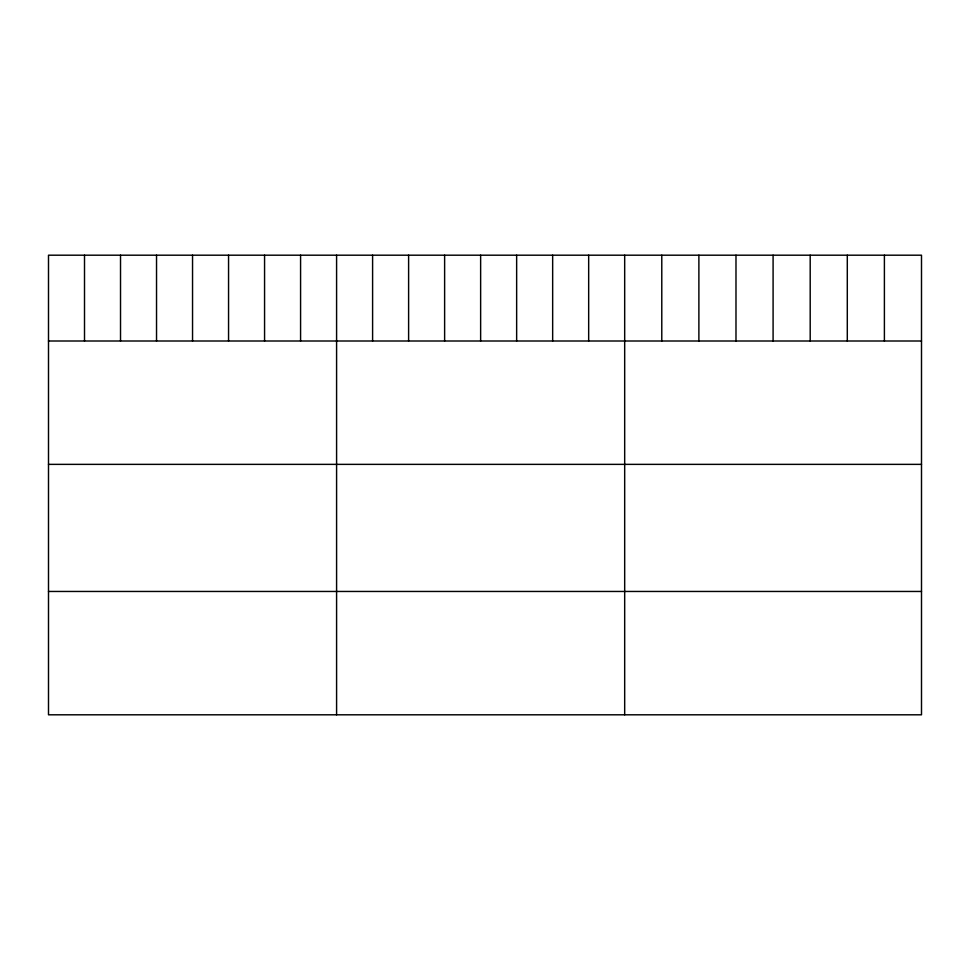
<?xml version="1.0" encoding="UTF-8"?>
<svg xmlns="http://www.w3.org/2000/svg" width="970" height="970" viewBox="0 0 970 970"><rect width="100%" height="100%" fill="white"/><g stroke="black" fill="none" stroke-linecap="round" stroke-linejoin="round"><path stroke-width="1.45" d="M921.5 341.003L921.5 714.805L48.5 714.805L48.5 255.195L921.5 255.195L921.5 341.003L48.5 341.003M48.5 464.363L921.5 464.363M48.5 591.457L921.5 591.457M884.397 255.195L884.397 341.003M847.295 255.195L847.295 341.003M810.192 255.195L810.192 341.003M773.09 255.195L773.09 341.003M735.987 255.195L735.987 341.003M698.885 255.195L698.885 341.003M661.782 255.195L661.782 341.003M624.68 255.195L624.68 714.805M588.669 255.195L588.669 341.003M552.658 255.195L552.658 341.003M516.646 255.195L516.646 341.003M480.635 255.195L480.635 341.003M444.624 255.195L444.624 341.003M408.612 255.195L408.612 341.003M372.601 255.195L372.601 341.003M336.59 255.195L336.59 714.805M300.579 255.195L300.579 341.003M264.567 255.195L264.567 341.003M228.556 255.195L228.556 341.003M192.545 255.195L192.545 341.003M156.534 255.195L156.534 341.003M120.522 255.195L120.522 341.003M84.511 255.195L84.511 341.003"/></g></svg>
